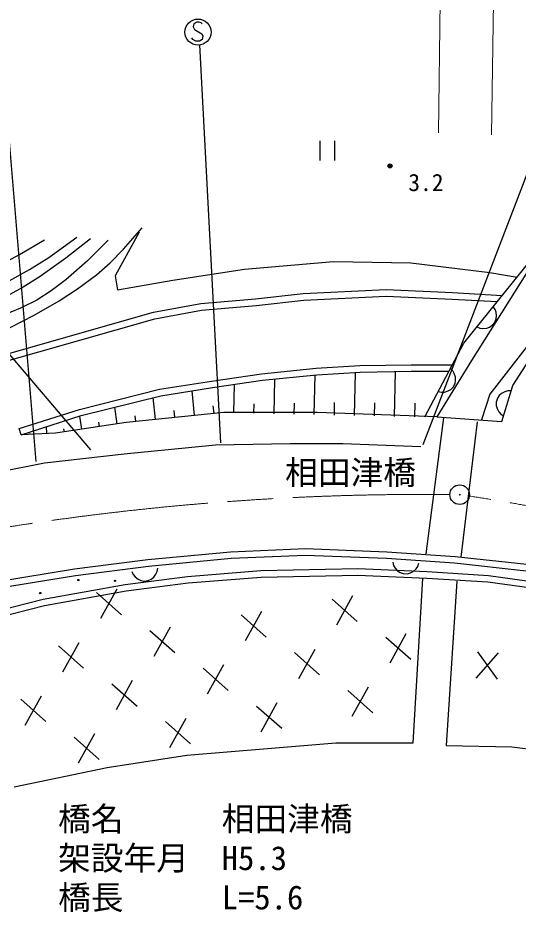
# Model space of a CAD drawing. Units: millimetres, scale not verified. Extents: x 40000 to 680000, y 20000 to 380000.
# Drawn here: x 229205 to 267424, y 266874 to 335176 of the extents above; entities that cross this region are included whole.
import ezdxf
from ezdxf.enums import TextEntityAlignment as Align

# ---------------------------------------------------------------- set-up
doc = ezdxf.new("R2010")
doc.units = ezdxf.units.MM
doc.header["$LTSCALE"] = 1000
doc.linetypes.add('CHAIN', pattern=[18.5, 12, -1.5, 3.5, -1.5])
for name, color, linetype, lineweight in [('M-BGD', 7, 'Continuous', 25), ('M-BGD-EXST', 7, 'Continuous', 25), ('M-BMK', 2, 'CHAIN', 13), ('M-BMK-SRVR', 3, 'Continuous', 25), ('M-STR-HTXT', 7, 'Continuous', 13), ('M-STR-STR1', 1, 'Continuous', 25), ('M-STR-STRC', 7, 'Continuous', 25)]:
    doc.layers.add(name, color=color, linetype=linetype, lineweight=lineweight)
doc.styles.add('ＭＳ ゴシック', font='')
doc.styles.get('ＭＳ ゴシック').set_extended_font_data('MS Gothic')

msp = doc.modelspace()

# ---------------------------------------------------------------- linework, layer by layer
at = {"layer": 'M-BGD'}
for p, q in [((252273, 325786), (252273, 324286)), ((253413, 324286), (253413, 325786)), ((238470, 318798), (236645, 315479)), ((263281, 310334), (269753, 318383)), ((269753, 318383), (263862, 309007)), ((246519, 315977), (253323, 316558)), ((253323, 316558), (259215, 316475)), ((259215, 316475), (265272, 315728)), ((272989, 316392), (265272, 306434)), ((267015, 307098), (272989, 316392)), ((241042, 315147), (246519, 315977)), ((265272, 315728), (267341, 315383)), ((236645, 315479), (236811, 314400)), ((236811, 314400), (241042, 315147)), ((251008, 314114), (257334, 314426)), ((257334, 314426), (262413, 314203)), ((262413, 314203), (266214, 313982)), ((243174, 313356), (247362, 313713)), ((247362, 313713), (251008, 314114)), ((247411, 313215), (251047, 313615)), ((251047, 313615), (257335, 313925)), ((257335, 313925), (262388, 313703)), ((262388, 313703), (265829, 313503)), ((239566, 312688), (243174, 313356)), ((239680, 312201), (243241, 312860)), ((243241, 312860), (247411, 313215)), ((265662, 312913), (265525, 313126)), ((265743, 312694), (265662, 312913)), ((227670, 309302), (239566, 312688)), ((227838, 308830), (239680, 312201)), ((265654, 311945), (265742, 312182)), ((265742, 312182), (265774, 312413)), ((265774, 312413), (265743, 312694)), ((264272, 311567), (264509, 311479)), ((264509, 311479), (264740, 311447)), ((264740, 311447), (265022, 311478)), ((265022, 311478), (265240, 311558)), ((265240, 311558), (265453, 311695)), ((265453, 311695), (265654, 311945)), ((260293, 304692), (263281, 310334)), ((263862, 309007), (261206, 304692)), ((247825, 307992), (252001, 308409)), ((252001, 308409), (255343, 308618)), ((252042, 307911), (255363, 308119)), ((254921, 304808), (254992, 308095)), ((255343, 308618), (259241, 308688)), ((255363, 308119), (259246, 308188)), ((257991, 304741), (258064, 308146)), ((259241, 308688), (262409, 308688)), ((259246, 308188), (262144, 308188)), ((262430, 308214), (262255, 308397)), ((262550, 308014), (262430, 308214)), ((240028, 306808), (243996, 307435)), ((243996, 307435), (247825, 307992)), ((244071, 306941), (247885, 307495)), ((247885, 307495), (252042, 307911)), ((248780, 304941), (248838, 307591)), ((251850, 304874), (251916, 307898)), ((262633, 307744), (262550, 308014)), ((262604, 307261), (262646, 307511)), ((262646, 307511), (262633, 307744)), ((233902, 305277), (240028, 306808)), ((240128, 306318), (244071, 306941)), ((242702, 304800), (242513, 306694)), ((245710, 305007), (245757, 307186)), ((261802, 306600), (262072, 306683)), ((262072, 306683), (262272, 306804)), ((262272, 306804), (262455, 306979)), ((262455, 306979), (262604, 307261)), ((266185, 304360), (267015, 307098)), ((266637, 306679), (266411, 306622)), ((266890, 306686), (266637, 306679)), ((234039, 304796), (240128, 306318)), ((239715, 304501), (239548, 306173)), ((261319, 306629), (261569, 306588)), ((261569, 306588), (261802, 306600)), ((265272, 306434), (264616, 304464)), ((265842, 306126), (265750, 305819)), ((265989, 306332), (265842, 306126)), ((266161, 306489), (265989, 306332)), ((266411, 306622), (266161, 306489)), ((236800, 304173), (236606, 305437)), ((244196, 304949), (244136, 305543)), ((247245, 304974), (247261, 305705)), ((250315, 304907), (250334, 305759)), ((253386, 304841), (253406, 305789)), ((256456, 304775), (256478, 305781)), ((259526, 304708), (259548, 305744)), ((265750, 305819), (265757, 305567)), ((265757, 305567), (265813, 305340)), ((265813, 305340), (265947, 305091)), ((229307, 303815), (233902, 305277)), ((229459, 303339), (234039, 304796)), ((234103, 303758), (233948, 304767)), ((244942, 305024), (237474, 304277)), ((238221, 304351), (238178, 304788)), ((241208, 304650), (241154, 305193)), ((252079, 305024), (244942, 305024)), ((261206, 304692), (252079, 305024)), ((261206, 304692), (266185, 304360)), ((265947, 305091), (266103, 304918)), ((266103, 304918), (266310, 304772)), ((231425, 303420), (231403, 303957)), ((237474, 304277), (232081, 303447)), ((235452, 303966), (235399, 304307)), ((229459, 303339), (229307, 303815)), ((232081, 303447), (229459, 303339)), ((230115, 303366), (230112, 303419)), ((232755, 303551), (232718, 303790)), ((251185, 294617), (245459, 294378)), ((257388, 294378), (251185, 294617)), ((239137, 293782), (233530, 293066)), ((245459, 294378), (239137, 293782)), ((245493, 293879), (239192, 293285)), ((251186, 294116), (245493, 293879)), ((257361, 293879), (251186, 294116)), ((262570, 293522), (257361, 293879)), ((262615, 294020), (257388, 294378)), ((268102, 293424), (262615, 294020)), ((233530, 293066), (224703, 291634)), ((239192, 293285), (233602, 292571)), ((239849, 292894), (239898, 293143)), ((247766, 292966), (255175, 293118)), ((255175, 293118), (260468, 292891)), ((257844, 293600), (257914, 293357)), ((257914, 293357), (258026, 293153)), ((258026, 293153), (258219, 292945)), ((259418, 292898), (259625, 293090)), ((259625, 293090), (259753, 293285)), ((259753, 293285), (259842, 293522)), ((268032, 292928), (262570, 293522)), ((233602, 292571), (224791, 291142)), ((237407, 291908), (242171, 292513)), ((237914, 292887), (238024, 292659)), ((238024, 292659), (238169, 292476)), ((238169, 292476), (238393, 292303)), ((239400, 292312), (239583, 292457)), ((239583, 292457), (239756, 292681)), ((239756, 292681), (239849, 292894)), ((242171, 292513), (247766, 292966)), ((242222, 292015), (247791, 292467)), ((247791, 292467), (255170, 292617)), ((255170, 292617), (260441, 292392)), ((258219, 292945), (258414, 292817)), ((258414, 292817), (258650, 292728)), ((258650, 292728), (258970, 292715)), ((258970, 292715), (259213, 292786)), ((259213, 292786), (259418, 292898)), ((259404, 279802), (260137, 292358)), ((260441, 292392), (265116, 292091)), ((260468, 292891), (265166, 292588)), ((265166, 292588), (271744, 291681)), ((231132, 290774), (237407, 291908)), ((237483, 291414), (242222, 292015)), ((238393, 292303), (238606, 292210)), ((238606, 292210), (238855, 292161)), ((238855, 292161), (239172, 292202)), ((239172, 292202), (239400, 292312)), ((262753, 292149), (261915, 279593)), ((265116, 292091), (271661, 291188)), ((231238, 290285), (237483, 291414)), ((235205, 291287), (237119, 289585)), ((235542, 289315), (236783, 291556)), ((253563, 288805), (254803, 291046)), ((224619, 289110), (231132, 290774)), ((224745, 288627), (231238, 290285)), ((253226, 290777), (255140, 289075)), ((246592, 287615), (247833, 289856)), ((246256, 289587), (248170, 287885)), ((239286, 288397), (241199, 286695)), ((239622, 286425), (240863, 288666)), ((257306, 287887), (259220, 286185)), ((257643, 285915), (258883, 288156)), ((232315, 287207), (234229, 285505)), ((232652, 285235), (233893, 287476)), ((250673, 284725), (251913, 286966)), ((250336, 286697), (252250, 284995)), ((264218, 284750), (265915, 286669)), ((264317, 286748), (265817, 284671)), ((243366, 285507), (245279, 283805)), ((243702, 283535), (244943, 285776)), ((236395, 284317), (238309, 282614)), ((236732, 282345), (237973, 284586)), ((254416, 283807), (256330, 282104)), ((254753, 281835), (255993, 284076)), ((229425, 283127), (231339, 281424)), ((229762, 281155), (231002, 283396)), ((247782, 280645), (249023, 282886)), ((247446, 282617), (249360, 280914)), ((240476, 281427), (242389, 279724)), ((240812, 279455), (242053, 281696)), ((233505, 280237), (235419, 278534)), ((233842, 278265), (235083, 280506)), ((242101, 278861), (248274, 279384)), ((248274, 279384), (253505, 279802)), ((253505, 279802), (259404, 279802)), ((261915, 279593), (266938, 279488)), ((266938, 279488), (275727, 278442)), ((236032, 277919), (242101, 278861)), ((228917, 276454), (236032, 277919))]:
    msp.add_line(p, q, dxfattribs=at)
for points in [[(213119, 303375), (214312, 304447), (215633, 305491), (216809, 306246), (218043, 306916), (220331, 307985), (222911, 309070), (225870, 310286), (228672, 311553), (230450, 312471), (232357, 313577), (233754, 314484), (235203, 315560), (236262, 316474), (237279, 317501), (238702, 319135)], [(189361, 296671), (198433, 300368), (201364, 301654), (204151, 302989), (207591, 304787), (211087, 306732), (219245, 311680), (220137, 312071), (221274, 312440), (223221, 312940), (225267, 313587), (226926, 314290), (228529, 315086), (230103, 315962), (231563, 316887), (233701, 318430)], [(234759, 318312), (232867, 316827), (230920, 315426), (229607, 314605), (228023, 313750), (226388, 312988), (224525, 312239), (221954, 311323), (219523, 310350), (217746, 309441), (215836, 308342), (213708, 307157), (211211, 305891), (207525, 304024), (203646, 301944), (200813, 300458), (197834, 299013), (191478, 296201)], [(231231, 318194), (229322, 317089), (227371, 316078), (225828, 315421), (223948, 314744), (221396, 313896), (218770, 312899), (217691, 312380), (216499, 311684), (213262, 309378), (209946, 307141), (208147, 305859), (206297, 304669), (204878, 303945), (203408, 303313), (194467, 299658), (192394, 298919), (190096, 298216), (187768, 297624), (185560, 297166), (184186, 296907)], [(236113, 318194), (234520, 316629), (232868, 315161), (231759, 314324), (230649, 313627), (229412, 313002), (227937, 312387), (225485, 311470), (223070, 310447), (220405, 309070), (217612, 307508), (214564, 305747), (211419, 304063), (209929, 303404), (208389, 302837), (207173, 302432), (206044, 301941), (205551, 301626), (205005, 301101), (204648, 300522), (204339, 299771), (204240, 299494)]]:
    msp.add_lwpolyline(points, dxfattribs=at)
for centre, radius in [((257639, 323869), 150), ((257639, 323869), 90), ((257639, 323869), 30), ((233833, 292238), 50), ((233833, 292238), 30), ((233833, 292238), 10), ((236625, 292176), 50), ((236625, 292176), 30), ((236625, 292176), 10), ((230916, 291246), 50), ((230916, 291246), 30), ((230916, 291246), 10)]:
    msp.add_circle(centre, radius, dxfattribs=at)
at = {"layer": 'M-BGD-EXST'}
for p, q in [((242647, 334728), (242607, 334488)), ((242887, 334848), (242647, 334728)), ((243047, 334848), (242887, 334848)), ((243207, 334808), (243047, 334848)), ((243287, 334728), (243207, 334808)), ((242607, 334488), (242687, 334288)), ((242687, 334288), (243247, 333968)), ((242567, 333528), (242487, 333648)), ((242807, 333408), (242567, 333528)), ((243087, 333408), (242807, 333408)), ((243287, 333528), (243087, 333408)), ((243247, 333968), (243327, 333768)), ((243327, 333768), (243287, 333528)), ((243089, 333108), (244698, 302727)), ((230592, 301304), (228048, 331834)), ((260163, 302583), (269970, 328131))]:
    msp.add_line(p, q, dxfattribs=at)
msp.add_circle((242967, 334088), 1000, dxfattribs=at)
at = {"layer": 'M-BMK'}
for centre, radius, start, end in [((260197, 95099), 203681, 89.43361, 102.51514), ((242782, 159821), 140398, 60.14822, 81.43037)]:
    msp.add_arc(centre, radius, start, end, dxfattribs=at)
at = {"layer": 'M-BMK-SRVR'}
for radius in [750, 30]:
    msp.add_circle((262961, 298761), radius, dxfattribs=at)
at = {"layer": 'M-STR-HTXT'}
for p, q in [((261480, 336484), (261335, 326401)), ((265542, 336412), (265397, 326256))]:
    msp.add_line(p, q, dxfattribs=at)
at = {"layer": 'M-STR-STR1'}
for p, q in [((261736, 304634), (260364, 294247)), ((264304, 304321), (263060, 293986))]:
    msp.add_line(p, q, dxfattribs=at)
at = {"layer": 'M-STR-STRC'}
for p, q in [((212508, 328220), (234765, 302196)), ((250017, 302643), (244295, 302529)), ((254023, 302643), (250017, 302643)), ((260003, 302414), (254023, 302643)), ((244295, 302529), (237313, 301842)), ((237313, 301842), (231248, 301155)), ((231248, 301155), (224724, 299896))]:
    msp.add_line(p, q, dxfattribs=at)

# ---------------------------------------------------------------- texts
at = {"layer": 'M-BGD', "style": 'ＭＳ ゴシック'}
msp.add_text('3.2', height=1320, dxfattribs=at).set_placement((260382, 322606), align=Align.MIDDLE_CENTER)
at = {"layer": 'M-STR-HTXT', "style": 'ＭＳ ゴシック'}
for s, p in [('橋名\u3000\u3000\u3000相田津橋', (232277, 272532)), ('架設年月\u3000H5.3', (232277, 269532)), ('橋長\u3000\u3000\u3000L=5.6', (232277, 266532))]:
    msp.add_text(s, height=1833, dxfattribs=at).set_placement(p, align=Align.BOTTOM_LEFT)
at = {"layer": 'M-STR-STR1', "style": 'ＭＳ ゴシック'}
msp.add_text('相田津橋', height=1833, dxfattribs=at).set_placement((249621, 298983), align=Align.BOTTOM_LEFT)

doc.saveas('drawing.dxf')
